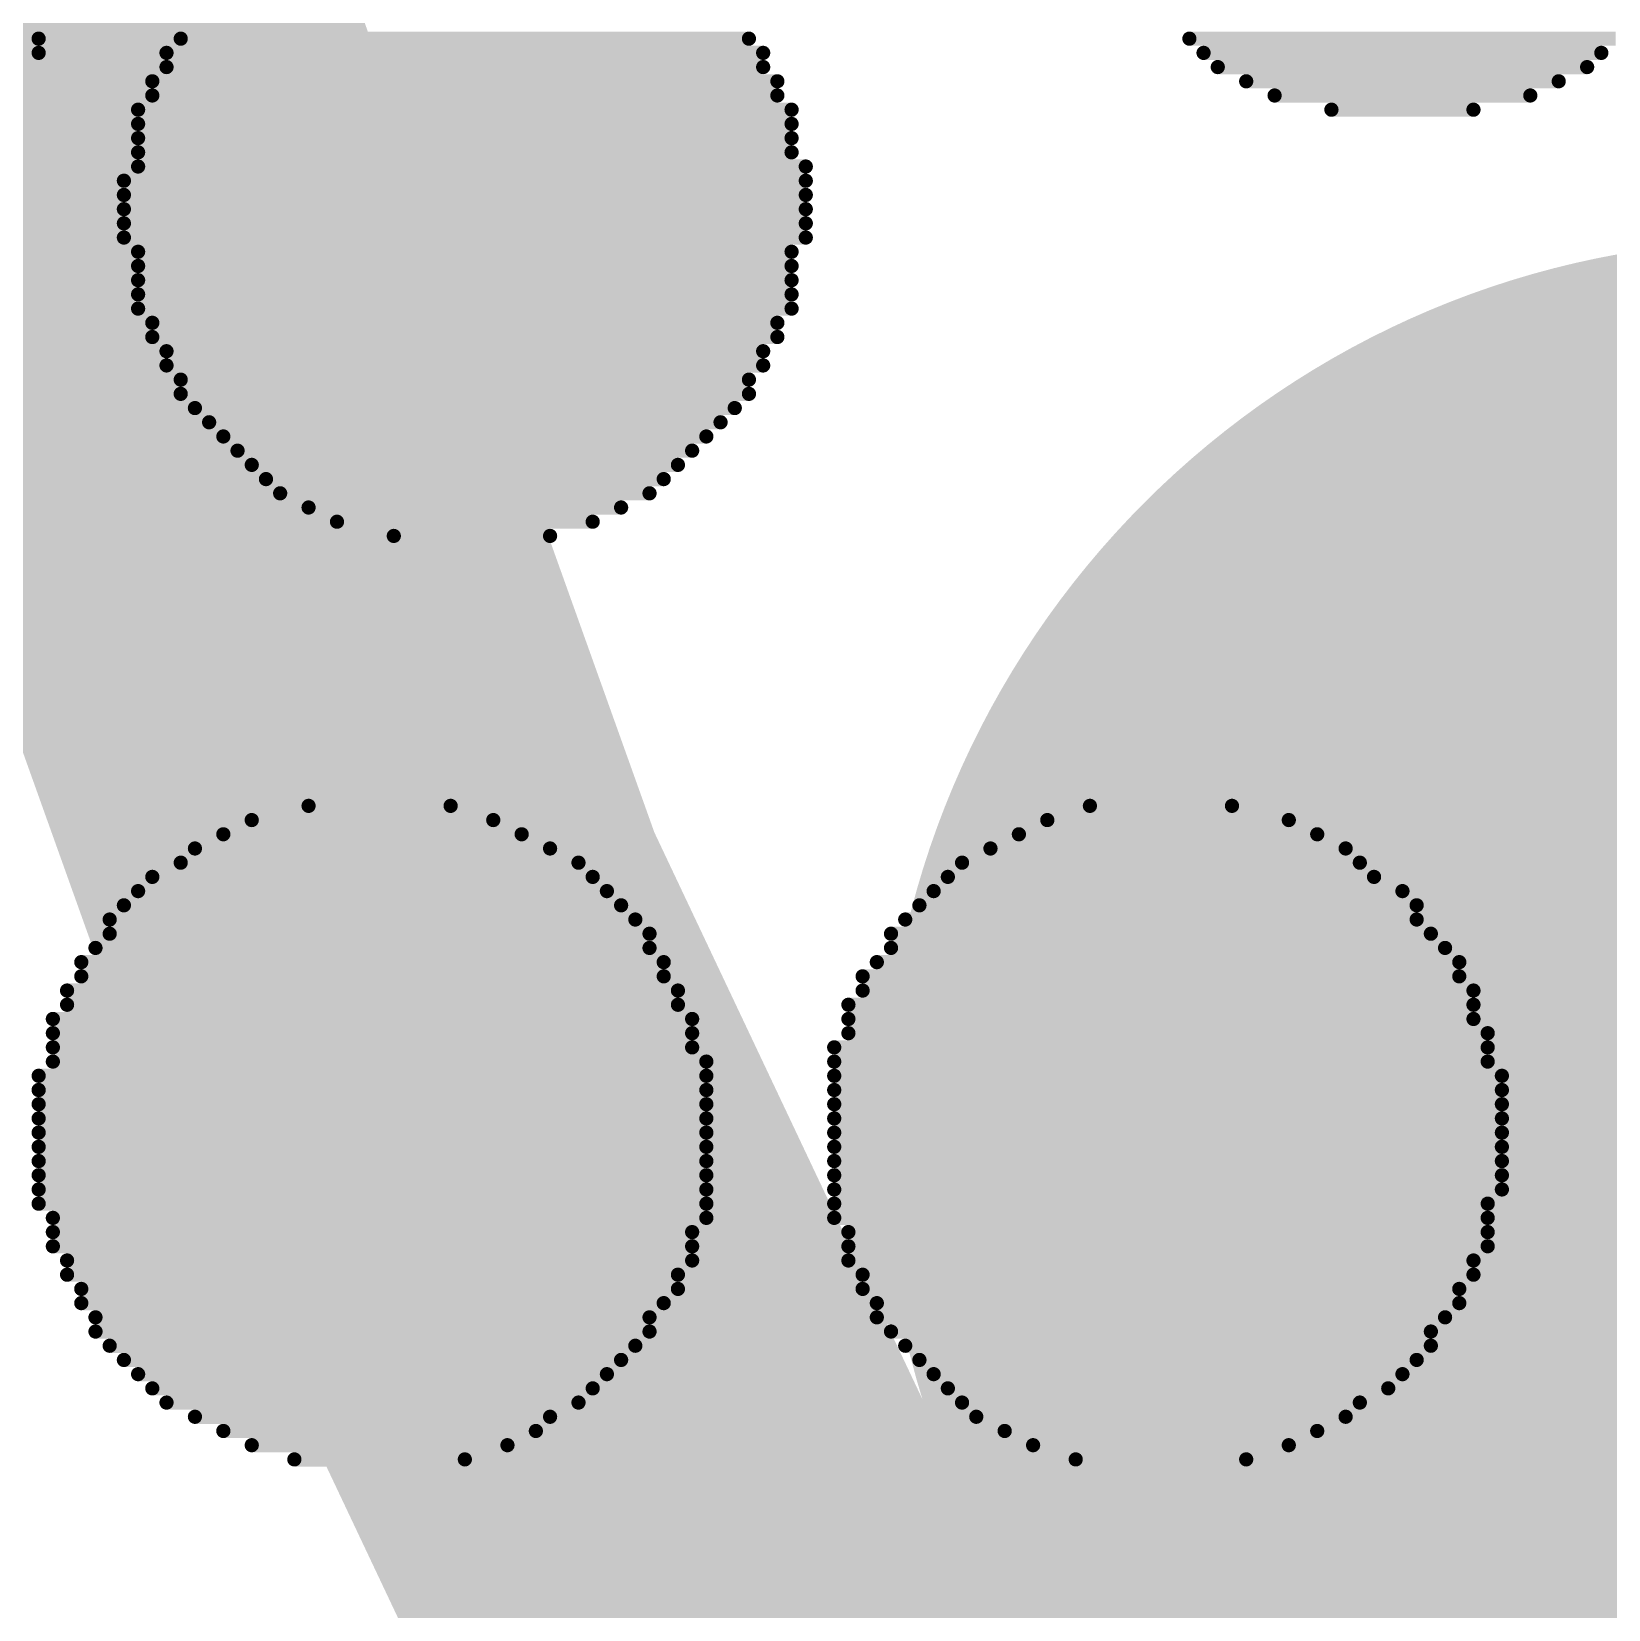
# Model space of a CAD drawing. Header units: inches. Extents: x 0 to 5455, y -5 to 5444.
# Drawn here: x 16.22 to 16.924, y 31.788 to 32.493 of the extents above; entities that cross this region are included whole.
import ezdxf

# ---------------------------------------------------------------- set-up
doc = ezdxf.new("R2010")
doc.units = ezdxf.units.IN
for name, color, linetype in [('Bottom Layer', 5, 'Continuous'), ('Bottom Overlay', 54, 'Continuous'), ('PCBD Notes', 76, 'Continuous'), ('Top Layer', 1, 'Continuous'), ('Via Holes', 16, 'Continuous')]:
    doc.layers.add(name, color=color, linetype=linetype)

# ---------------------------------------------------------------- blocks, each defined once
blk = doc.blocks.new('FIDUCIAL_IPC_7351A_31')
at = {"layer": 'PCBD Notes'}
blk.add_lwpolyline([(5, 0, 0.254, 0.254, 1), (-5, 0, 0.254, 0.254, 1)], format="xyseb", close=True, dxfattribs=at)
blk = doc.blocks.new('5394DE47_A0E8_4329_8464_7791B7C19310_33')
at = {"layer": 'Bottom Overlay'}
for points in [[(5.15775, -2.899, 0.00635, 0.00635, 0), (5.08155, -2.899, 0.00635, 0.00635, 0)], [(5.507, -2.899, 0.00635, 0.00635, 0), (5.4308, -2.899, 0.00635, 0.00635, 0)], [(5.1768, -2.90535, 0.00635, 0.00635, 0), (5.0625, -2.90535, 0.00635, 0.00635, 0)], [(5.52605, -2.90535, 0.00635, 0.00635, 0), (5.41175, -2.90535, 0.00635, 0.00635, 0)], [(5.1895, -2.9117, 0.00635, 0.00635, 0), (5.0498, -2.9117, 0.00635, 0.00635, 0)], [(5.53875, -2.9117, 0.00635, 0.00635, 0), (5.39905, -2.9117, 0.00635, 0.00635, 0)], [(5.2022, -2.91805, 0.00635, 0.00635, 0), (5.0371, -2.91805, 0.00635, 0.00635, 0)], [(5.55145, -2.91805, 0.00635, 0.00635, 0), (5.3927, -2.91805, 0.00635, 0.00635, 0)], [(5.20855, -2.9244, 0.00635, 0.00635, 0), (5.03075, -2.9244, 0.00635, 0.00635, 0)], [(5.56415, -2.9244, 0.00635, 0.00635, 0), (5.38, -2.9244, 0.00635, 0.00635, 0)], [(5.2149, -2.93075, 0.00635, 0.00635, 0), (5.01805, -2.93075, 0.00635, 0.00635, 0)], [(5.5705, -2.93075, 0.00635, 0.00635, 0), (5.37365, -2.93075, 0.00635, 0.00635, 0)], [(5.2276, -2.94345, 0.00635, 0.00635, 0), (5.00535, -2.94345, 0.00635, 0.00635, 0)], [(5.22125, -2.9371, 0.00635, 0.00635, 0), (5.0117, -2.9371, 0.00635, 0.00635, 0)], [(5.5832, -2.94345, 0.00635, 0.00635, 0), (5.36095, -2.94345, 0.00635, 0.00635, 0)], [(5.57685, -2.9371, 0.00635, 0.00635, 0), (5.3673, -2.9371, 0.00635, 0.00635, 0)], [(5.23395, -2.9498, 0.00635, 0.00635, 0), (4.999, -2.9498, 0.00635, 0.00635, 0)], [(5.58955, -2.9498, 0.00635, 0.00635, 0), (5.3546, -2.9498, 0.00635, 0.00635, 0)], [(5.2403, -2.95615, 0.00635, 0.00635, 0), (4.999, -2.95615, 0.00635, 0.00635, 0)], [(5.5959, -2.95615, 0.00635, 0.00635, 0), (5.34825, -2.95615, 0.00635, 0.00635, 0)], [(5.24665, -2.9625, 0.00635, 0.00635, 0), (4.99265, -2.9625, 0.00635, 0.00635, 0)], [(5.5959, -2.9625, 0.00635, 0.00635, 0), (5.34825, -2.9625, 0.00635, 0.00635, 0)], [(5.24665, -2.96885, 0.00635, 0.00635, 0), (4.9863, -2.96885, 0.00635, 0.00635, 0)], [(5.60225, -2.96885, 0.00635, 0.00635, 0), (5.3419, -2.96885, 0.00635, 0.00635, 0)], [(5.253, -2.9752, 0.00635, 0.00635, 0), (4.9863, -2.9752, 0.00635, 0.00635, 0)], [(5.60225, -2.9752, 0.00635, 0.00635, 0), (5.33555, -2.9752, 0.00635, 0.00635, 0)], [(5.253, -2.98155, 0.00635, 0.00635, 0), (4.97995, -2.98155, 0.00635, 0.00635, 0)], [(5.6086, -2.98155, 0.00635, 0.00635, 0), (5.33555, -2.98155, 0.00635, 0.00635, 0)], [(5.25935, -2.9879, 0.00635, 0.00635, 0), (4.97995, -2.9879, 0.00635, 0.00635, 0)], [(5.6086, -2.9879, 0.00635, 0.00635, 0), (5.3292, -2.9879, 0.00635, 0.00635, 0)], [(5.25935, -2.99425, 0.00635, 0.00635, 0), (4.9736, -2.99425, 0.00635, 0.00635, 0)], [(5.61495, -2.99425, 0.00635, 0.00635, 0), (5.3292, -2.99425, 0.00635, 0.00635, 0)], [(5.25935, -3.0006, 0.00635, 0.00635, 0), (4.9736, -3.0006, 0.00635, 0.00635, 0)], [(5.2657, -3.00695, 0.00635, 0.00635, 0), (4.9736, -3.00695, 0.00635, 0.00635, 0)], [(5.61495, -3.00695, 0.00635, 0.00635, 0), (5.32285, -3.00695, 0.00635, 0.00635, 0)], [(5.61495, -3.0006, 0.00635, 0.00635, 0), (5.3292, -3.0006, 0.00635, 0.00635, 0)], [(5.2657, -3.0133, 0.00635, 0.00635, 0), (4.9736, -3.0133, 0.00635, 0.00635, 0)], [(5.6213, -3.0133, 0.00635, 0.00635, 0), (5.32285, -3.0133, 0.00635, 0.00635, 0)], [(5.2657, -3.01965, 0.00635, 0.00635, 0), (4.96725, -3.01965, 0.00635, 0.00635, 0)], [(5.6213, -3.01965, 0.00635, 0.00635, 0), (5.32285, -3.01965, 0.00635, 0.00635, 0)], [(5.2657, -3.026, 0.00635, 0.00635, 0), (4.96725, -3.026, 0.00635, 0.00635, 0)], [(5.6213, -3.026, 0.00635, 0.00635, 0), (5.32285, -3.026, 0.00635, 0.00635, 0)], [(5.2657, -3.03235, 0.00635, 0.00635, 0), (4.96725, -3.03235, 0.00635, 0.00635, 0)], [(5.6213, -3.03235, 0.00635, 0.00635, 0), (5.32285, -3.03235, 0.00635, 0.00635, 0)], [(5.2657, -3.0387, 0.00635, 0.00635, 0), (4.96725, -3.0387, 0.00635, 0.00635, 0)], [(5.6213, -3.0387, 0.00635, 0.00635, 0), (5.32285, -3.0387, 0.00635, 0.00635, 0)], [(5.2657, -3.04505, 0.00635, 0.00635, 0), (4.96725, -3.04505, 0.00635, 0.00635, 0)], [(5.6213, -3.04505, 0.00635, 0.00635, 0), (5.32285, -3.04505, 0.00635, 0.00635, 0)], [(5.2657, -3.0514, 0.00635, 0.00635, 0), (4.96725, -3.0514, 0.00635, 0.00635, 0)], [(5.6213, -3.0514, 0.00635, 0.00635, 0), (5.32285, -3.0514, 0.00635, 0.00635, 0)], [(5.2657, -3.05775, 0.00635, 0.00635, 0), (4.96725, -3.05775, 0.00635, 0.00635, 0)], [(5.6213, -3.05775, 0.00635, 0.00635, 0), (5.32285, -3.05775, 0.00635, 0.00635, 0)], [(5.2657, -3.0641, 0.00635, 0.00635, 0), (4.96725, -3.0641, 0.00635, 0.00635, 0)], [(5.2657, -3.07045, 0.00635, 0.00635, 0), (4.96725, -3.07045, 0.00635, 0.00635, 0)], [(5.6213, -3.0641, 0.00635, 0.00635, 0), (5.32285, -3.0641, 0.00635, 0.00635, 0)], [(5.6213, -3.07045, 0.00635, 0.00635, 0), (5.32285, -3.07045, 0.00635, 0.00635, 0)], [(5.2657, -3.0768, 0.00635, 0.00635, 0), (4.9736, -3.0768, 0.00635, 0.00635, 0)], [(5.61495, -3.0768, 0.00635, 0.00635, 0), (5.32285, -3.0768, 0.00635, 0.00635, 0)], [(5.2657, -3.08315, 0.00635, 0.00635, 0), (4.9736, -3.08315, 0.00635, 0.00635, 0)], [(5.61495, -3.08315, 0.00635, 0.00635, 0), (5.3292, -3.08315, 0.00635, 0.00635, 0)], [(5.25935, -3.0895, 0.00635, 0.00635, 0), (4.9736, -3.0895, 0.00635, 0.00635, 0)], [(5.61495, -3.0895, 0.00635, 0.00635, 0), (5.3292, -3.0895, 0.00635, 0.00635, 0)], [(5.25935, -3.09585, 0.00635, 0.00635, 0), (4.97995, -3.09585, 0.00635, 0.00635, 0)], [(5.61495, -3.09585, 0.00635, 0.00635, 0), (5.3292, -3.09585, 0.00635, 0.00635, 0)], [(5.25935, -3.1022, 0.00635, 0.00635, 0), (4.97995, -3.1022, 0.00635, 0.00635, 0)], [(5.6086, -3.1022, 0.00635, 0.00635, 0), (5.33555, -3.1022, 0.00635, 0.00635, 0)], [(5.253, -3.10855, 0.00635, 0.00635, 0), (4.97995, -3.10855, 0.00635, 0.00635, 0)], [(5.6086, -3.10855, 0.00635, 0.00635, 0), (5.33555, -3.10855, 0.00635, 0.00635, 0)], [(5.253, -3.1149, 0.00635, 0.00635, 0), (4.9863, -3.1149, 0.00635, 0.00635, 0)], [(5.60225, -3.1149, 0.00635, 0.00635, 0), (5.3419, -3.1149, 0.00635, 0.00635, 0)], [(5.24665, -3.12125, 0.00635, 0.00635, 0), (4.9863, -3.12125, 0.00635, 0.00635, 0)], [(5.60225, -3.12125, 0.00635, 0.00635, 0), (5.3419, -3.12125, 0.00635, 0.00635, 0)], [(5.2403, -3.1276, 0.00635, 0.00635, 0), (4.99265, -3.1276, 0.00635, 0.00635, 0)], [(5.2403, -3.13395, 0.00635, 0.00635, 0), (4.999, -3.13395, 0.00635, 0.00635, 0)], [(5.5959, -3.1276, 0.00635, 0.00635, 0), (5.34825, -3.1276, 0.00635, 0.00635, 0)], [(5.58955, -3.13395, 0.00635, 0.00635, 0), (5.34825, -3.13395, 0.00635, 0.00635, 0)], [(5.23395, -3.1403, 0.00635, 0.00635, 0), (5.00535, -3.1403, 0.00635, 0.00635, 0)], [(5.58955, -3.1403, 0.00635, 0.00635, 0), (5.3546, -3.1403, 0.00635, 0.00635, 0)], [(5.2276, -3.14665, 0.00635, 0.00635, 0), (5.00535, -3.14665, 0.00635, 0.00635, 0)], [(5.5832, -3.14665, 0.00635, 0.00635, 0), (5.36095, -3.14665, 0.00635, 0.00635, 0)], [(5.22125, -3.153, 0.00635, 0.00635, 0), (5.0117, -3.153, 0.00635, 0.00635, 0)], [(5.57685, -3.153, 0.00635, 0.00635, 0), (5.3673, -3.153, 0.00635, 0.00635, 0)], [(5.2149, -3.15935, 0.00635, 0.00635, 0), (5.0244, -3.15935, 0.00635, 0.00635, 0)], [(5.5705, -3.15935, 0.00635, 0.00635, 0), (5.37365, -3.15935, 0.00635, 0.00635, 0)], [(5.20855, -3.1657, 0.00635, 0.00635, 0), (5.03075, -3.1657, 0.00635, 0.00635, 0)], [(5.5578, -3.1657, 0.00635, 0.00635, 0), (5.38, -3.1657, 0.00635, 0.00635, 0)], [(5.19585, -3.17205, 0.00635, 0.00635, 0), (5.0371, -3.17205, 0.00635, 0.00635, 0)], [(5.55145, -3.17205, 0.00635, 0.00635, 0), (5.3927, -3.17205, 0.00635, 0.00635, 0)], [(5.18315, -3.1784, 0.00635, 0.00635, 0), (5.0498, -3.1784, 0.00635, 0.00635, 0)], [(5.53875, -3.1784, 0.00635, 0.00635, 0), (5.4054, -3.1784, 0.00635, 0.00635, 0)], [(5.17045, -3.18475, 0.00635, 0.00635, 0), (5.0625, -3.18475, 0.00635, 0.00635, 0)], [(5.52605, -3.18475, 0.00635, 0.00635, 0), (5.4181, -3.18475, 0.00635, 0.00635, 0)], [(5.1514, -3.1911, 0.00635, 0.00635, 0), (5.0879, -3.1911, 0.00635, 0.00635, 0)], [(5.50065, -3.1911, 0.00635, 0.00635, 0), (5.43715, -3.1911, 0.00635, 0.00635, 0)], [(5.46255, -3.31175, 0.00635, 0.00635, 0), (5.3927, -3.31175, 0.00635, 0.00635, 0)], [(5.50065, -3.32445, 0.00635, 0.00635, 0), (5.36095, -3.32445, 0.00635, 0.00635, 0)], [(5.48795, -3.3181, 0.00635, 0.00635, 0), (5.37365, -3.3181, 0.00635, 0.00635, 0)], [(5.51335, -3.3308, 0.00635, 0.00635, 0), (5.34825, -3.3308, 0.00635, 0.00635, 0)], [(5.5197, -3.33715, 0.00635, 0.00635, 0), (5.3419, -3.33715, 0.00635, 0.00635, 0)], [(5.52605, -3.3435, 0.00635, 0.00635, 0), (5.33555, -3.3435, 0.00635, 0.00635, 0)], [(5.5324, -3.34985, 0.00635, 0.00635, 0), (5.3292, -3.34985, 0.00635, 0.00635, 0)], [(5.53875, -3.3562, 0.00635, 0.00635, 0), (5.32285, -3.3562, 0.00635, 0.00635, 0)], [(5.5451, -3.36255, 0.00635, 0.00635, 0), (5.3165, -3.36255, 0.00635, 0.00635, 0)], [(5.55145, -3.3689, 0.00635, 0.00635, 0), (5.31015, -3.3689, 0.00635, 0.00635, 0)], [(5.5578, -3.37525, 0.00635, 0.00635, 0), (5.3038, -3.37525, 0.00635, 0.00635, 0)], [(5.56415, -3.38795, 0.00635, 0.00635, 0), (5.29745, -3.38795, 0.00635, 0.00635, 0)], [(5.5578, -3.3816, 0.00635, 0.00635, 0), (5.3038, -3.3816, 0.00635, 0.00635, 0)], [(5.56415, -3.3943, 0.00635, 0.00635, 0), (5.29745, -3.3943, 0.00635, 0.00635, 0)], [(5.5705, -3.40065, 0.00635, 0.00635, 0), (5.2911, -3.40065, 0.00635, 0.00635, 0)], [(5.5705, -3.407, 0.00635, 0.00635, 0), (5.2911, -3.407, 0.00635, 0.00635, 0)], [(5.57685, -3.41335, 0.00635, 0.00635, 0), (5.28475, -3.41335, 0.00635, 0.00635, 0)], [(5.57685, -3.4197, 0.00635, 0.00635, 0), (5.28475, -3.4197, 0.00635, 0.00635, 0)], [(5.57685, -3.42605, 0.00635, 0.00635, 0), (5.28475, -3.42605, 0.00635, 0.00635, 0)], [(5.57685, -3.4324, 0.00635, 0.00635, 0), (5.28475, -3.4324, 0.00635, 0.00635, 0)], [(5.57685, -3.43875, 0.00635, 0.00635, 0), (5.28475, -3.43875, 0.00635, 0.00635, 0)], [(5.5832, -3.4451, 0.00635, 0.00635, 0), (5.2784, -3.4451, 0.00635, 0.00635, 0)], [(5.5832, -3.45145, 0.00635, 0.00635, 0), (5.2784, -3.45145, 0.00635, 0.00635, 0)], [(5.5832, -3.4578, 0.00635, 0.00635, 0), (5.2784, -3.4578, 0.00635, 0.00635, 0)], [(5.5832, -3.46415, 0.00635, 0.00635, 0), (5.2784, -3.46415, 0.00635, 0.00635, 0)], [(5.5832, -3.4705, 0.00635, 0.00635, 0), (5.2784, -3.4705, 0.00635, 0.00635, 0)], [(5.57685, -3.47685, 0.00635, 0.00635, 0), (5.2784, -3.47685, 0.00635, 0.00635, 0)], [(5.57685, -3.4832, 0.00635, 0.00635, 0), (5.28475, -3.4832, 0.00635, 0.00635, 0)], [(5.57685, -3.48955, 0.00635, 0.00635, 0), (5.28475, -3.48955, 0.00635, 0.00635, 0)], [(5.57685, -3.4959, 0.00635, 0.00635, 0), (5.28475, -3.4959, 0.00635, 0.00635, 0)], [(5.04345, -3.50225, 0.00635, 0.00635, 0), (4.97995, -3.50225, 0.00635, 0.00635, 0)], [(5.57685, -3.50225, 0.00635, 0.00635, 0), (5.28475, -3.50225, 0.00635, 0.00635, 0)], [(5.08155, -3.51495, 0.00635, 0.00635, 0), (4.94185, -3.51495, 0.00635, 0.00635, 0)], [(5.06885, -3.5086, 0.00635, 0.00635, 0), (4.95455, -3.5086, 0.00635, 0.00635, 0)], [(5.5705, -3.5086, 0.00635, 0.00635, 0), (5.2911, -3.5086, 0.00635, 0.00635, 0)], [(5.5705, -3.51495, 0.00635, 0.00635, 0), (5.2911, -3.51495, 0.00635, 0.00635, 0)], [(5.09425, -3.5213, 0.00635, 0.00635, 0), (4.92915, -3.5213, 0.00635, 0.00635, 0)], [(5.56415, -3.5213, 0.00635, 0.00635, 0), (5.29745, -3.5213, 0.00635, 0.00635, 0)], [(5.1006, -3.52765, 0.00635, 0.00635, 0), (4.9228, -3.52765, 0.00635, 0.00635, 0)], [(5.56415, -3.52765, 0.00635, 0.00635, 0), (5.29745, -3.52765, 0.00635, 0.00635, 0)], [(5.91975, -3.52765, 0.00635, 0.00635, 0), (5.6213, -3.52765, 0.00635, 0.00635, 0)], [(5.10695, -3.534, 0.00635, 0.00635, 0), (4.91645, -3.534, 0.00635, 0.00635, 0)], [(5.5578, -3.534, 0.00635, 0.00635, 0), (5.3038, -3.534, 0.00635, 0.00635, 0)], [(5.91975, -3.534, 0.00635, 0.00635, 0), (5.6213, -3.534, 0.00635, 0.00635, 0)]]:
    blk.add_lwpolyline(points, format="xyseb", dxfattribs=at)
for points in [[(5.07996, -2.899, 0.00317, 0.00317, 1), (5.08314, -2.899, 0.00317, 0.00317, 1)], [(5.15616, -2.899, 0.00317, 0.00317, 1), (5.15934, -2.899, 0.00317, 0.00317, 1)], [(5.42921, -2.899, 0.00317, 0.00317, 1), (5.43239, -2.899, 0.00317, 0.00317, 1)], [(5.50541, -2.899, 0.00317, 0.00317, 1), (5.50859, -2.899, 0.00317, 0.00317, 1)], [(5.06091, -2.90535, 0.00317, 0.00317, 1), (5.06409, -2.90535, 0.00317, 0.00317, 1)], [(5.17521, -2.90535, 0.00317, 0.00317, 1), (5.17839, -2.90535, 0.00317, 0.00317, 1)], [(5.41016, -2.90535, 0.00317, 0.00317, 1), (5.41334, -2.90535, 0.00317, 0.00317, 1)], [(5.52446, -2.90535, 0.00317, 0.00317, 1), (5.52764, -2.90535, 0.00317, 0.00317, 1)], [(5.04821, -2.9117, 0.00317, 0.00317, 1), (5.05139, -2.9117, 0.00317, 0.00317, 1)], [(5.18791, -2.9117, 0.00317, 0.00317, 1), (5.19109, -2.9117, 0.00317, 0.00317, 1)], [(5.39746, -2.9117, 0.00317, 0.00317, 1), (5.40064, -2.9117, 0.00317, 0.00317, 1)], [(5.53716, -2.9117, 0.00317, 0.00317, 1), (5.54034, -2.9117, 0.00317, 0.00317, 1)], [(5.03551, -2.91805, 0.00317, 0.00317, 1), (5.03869, -2.91805, 0.00317, 0.00317, 1)], [(5.20061, -2.91805, 0.00317, 0.00317, 1), (5.20379, -2.91805, 0.00317, 0.00317, 1)], [(5.39111, -2.91805, 0.00317, 0.00317, 1), (5.39429, -2.91805, 0.00317, 0.00317, 1)], [(5.54986, -2.91805, 0.00317, 0.00317, 1), (5.55304, -2.91805, 0.00317, 0.00317, 1)], [(5.02916, -2.9244, 0.00317, 0.00317, 1), (5.03234, -2.9244, 0.00317, 0.00317, 1)], [(5.20696, -2.9244, 0.00317, 0.00317, 1), (5.21014, -2.9244, 0.00317, 0.00317, 1)], [(5.37841, -2.9244, 0.00317, 0.00317, 1), (5.38159, -2.9244, 0.00317, 0.00317, 1)], [(5.56256, -2.9244, 0.00317, 0.00317, 1), (5.56574, -2.9244, 0.00317, 0.00317, 1)], [(5.01646, -2.93075, 0.00317, 0.00317, 1), (5.01964, -2.93075, 0.00317, 0.00317, 1)], [(5.21331, -2.93075, 0.00317, 0.00317, 1), (5.21649, -2.93075, 0.00317, 0.00317, 1)], [(5.37206, -2.93075, 0.00317, 0.00317, 1), (5.37524, -2.93075, 0.00317, 0.00317, 1)], [(5.56891, -2.93075, 0.00317, 0.00317, 1), (5.57209, -2.93075, 0.00317, 0.00317, 1)], [(5.00376, -2.94345, 0.00317, 0.00317, 1), (5.00694, -2.94345, 0.00317, 0.00317, 1)], [(5.01011, -2.9371, 0.00317, 0.00317, 1), (5.01329, -2.9371, 0.00317, 0.00317, 1)], [(5.21966, -2.9371, 0.00317, 0.00317, 1), (5.22284, -2.9371, 0.00317, 0.00317, 1)], [(5.22601, -2.94345, 0.00317, 0.00317, 1), (5.22919, -2.94345, 0.00317, 0.00317, 1)], [(5.35936, -2.94345, 0.00317, 0.00317, 1), (5.36254, -2.94345, 0.00317, 0.00317, 1)], [(5.36571, -2.9371, 0.00317, 0.00317, 1), (5.36889, -2.9371, 0.00317, 0.00317, 1)], [(5.57526, -2.9371, 0.00317, 0.00317, 1), (5.57844, -2.9371, 0.00317, 0.00317, 1)], [(5.58161, -2.94345, 0.00317, 0.00317, 1), (5.58479, -2.94345, 0.00317, 0.00317, 1)], [(4.99741, -2.9498, 0.00317, 0.00317, 1), (5.00059, -2.9498, 0.00317, 0.00317, 1)], [(5.23236, -2.9498, 0.00317, 0.00317, 1), (5.23554, -2.9498, 0.00317, 0.00317, 1)], [(5.35301, -2.9498, 0.00317, 0.00317, 1), (5.35619, -2.9498, 0.00317, 0.00317, 1)], [(5.58796, -2.9498, 0.00317, 0.00317, 1), (5.59114, -2.9498, 0.00317, 0.00317, 1)], [(4.99741, -2.95615, 0.00317, 0.00317, 1), (5.00059, -2.95615, 0.00317, 0.00317, 1)], [(5.23871, -2.95615, 0.00317, 0.00317, 1), (5.24189, -2.95615, 0.00317, 0.00317, 1)], [(5.34666, -2.95615, 0.00317, 0.00317, 1), (5.34984, -2.95615, 0.00317, 0.00317, 1)], [(5.59431, -2.95615, 0.00317, 0.00317, 1), (5.59749, -2.95615, 0.00317, 0.00317, 1)], [(4.99106, -2.9625, 0.00317, 0.00317, 1), (4.99424, -2.9625, 0.00317, 0.00317, 1)], [(5.24506, -2.9625, 0.00317, 0.00317, 1), (5.24824, -2.9625, 0.00317, 0.00317, 1)], [(5.34666, -2.9625, 0.00317, 0.00317, 1), (5.34984, -2.9625, 0.00317, 0.00317, 1)], [(5.59431, -2.9625, 0.00317, 0.00317, 1), (5.59749, -2.9625, 0.00317, 0.00317, 1)], [(4.98471, -2.96885, 0.00317, 0.00317, 1), (4.98789, -2.96885, 0.00317, 0.00317, 1)], [(5.24506, -2.96885, 0.00317, 0.00317, 1), (5.24824, -2.96885, 0.00317, 0.00317, 1)], [(5.34031, -2.96885, 0.00317, 0.00317, 1), (5.34349, -2.96885, 0.00317, 0.00317, 1)], [(5.60066, -2.96885, 0.00317, 0.00317, 1), (5.60384, -2.96885, 0.00317, 0.00317, 1)], [(4.98471, -2.9752, 0.00317, 0.00317, 1), (4.98789, -2.9752, 0.00317, 0.00317, 1)], [(5.25141, -2.9752, 0.00317, 0.00317, 1), (5.25459, -2.9752, 0.00317, 0.00317, 1)], [(5.33396, -2.9752, 0.00317, 0.00317, 1), (5.33714, -2.9752, 0.00317, 0.00317, 1)], [(5.60066, -2.9752, 0.00317, 0.00317, 1), (5.60384, -2.9752, 0.00317, 0.00317, 1)], [(4.97836, -2.98155, 0.00317, 0.00317, 1), (4.98154, -2.98155, 0.00317, 0.00317, 1)], [(5.25141, -2.98155, 0.00317, 0.00317, 1), (5.25459, -2.98155, 0.00317, 0.00317, 1)], [(5.33396, -2.98155, 0.00317, 0.00317, 1), (5.33714, -2.98155, 0.00317, 0.00317, 1)], [(5.60701, -2.98155, 0.00317, 0.00317, 1), (5.61019, -2.98155, 0.00317, 0.00317, 1)], [(4.97836, -2.9879, 0.00317, 0.00317, 1), (4.98154, -2.9879, 0.00317, 0.00317, 1)], [(5.25776, -2.9879, 0.00317, 0.00317, 1), (5.26094, -2.9879, 0.00317, 0.00317, 1)], [(5.32761, -2.9879, 0.00317, 0.00317, 1), (5.33079, -2.9879, 0.00317, 0.00317, 1)], [(5.60701, -2.9879, 0.00317, 0.00317, 1), (5.61019, -2.9879, 0.00317, 0.00317, 1)], [(4.97201, -2.99425, 0.00317, 0.00317, 1), (4.97519, -2.99425, 0.00317, 0.00317, 1)], [(5.25776, -2.99425, 0.00317, 0.00317, 1), (5.26094, -2.99425, 0.00317, 0.00317, 1)], [(5.32761, -2.99425, 0.00317, 0.00317, 1), (5.33079, -2.99425, 0.00317, 0.00317, 1)], [(5.61336, -2.99425, 0.00317, 0.00317, 1), (5.61654, -2.99425, 0.00317, 0.00317, 1)], [(4.97201, -3.0006, 0.00317, 0.00317, 1), (4.97519, -3.0006, 0.00317, 0.00317, 1)], [(4.97201, -3.00695, 0.00317, 0.00317, 1), (4.97519, -3.00695, 0.00317, 0.00317, 1)], [(5.25776, -3.0006, 0.00317, 0.00317, 1), (5.26094, -3.0006, 0.00317, 0.00317, 1)], [(5.26411, -3.00695, 0.00317, 0.00317, 1), (5.26729, -3.00695, 0.00317, 0.00317, 1)], [(5.32126, -3.00695, 0.00317, 0.00317, 1), (5.32444, -3.00695, 0.00317, 0.00317, 1)], [(5.32761, -3.0006, 0.00317, 0.00317, 1), (5.33079, -3.0006, 0.00317, 0.00317, 1)], [(5.61336, -3.0006, 0.00317, 0.00317, 1), (5.61654, -3.0006, 0.00317, 0.00317, 1)], [(5.61336, -3.00695, 0.00317, 0.00317, 1), (5.61654, -3.00695, 0.00317, 0.00317, 1)], [(4.97201, -3.0133, 0.00317, 0.00317, 1), (4.97519, -3.0133, 0.00317, 0.00317, 1)], [(5.26411, -3.0133, 0.00317, 0.00317, 1), (5.26729, -3.0133, 0.00317, 0.00317, 1)], [(5.32126, -3.0133, 0.00317, 0.00317, 1), (5.32444, -3.0133, 0.00317, 0.00317, 1)], [(5.61971, -3.0133, 0.00317, 0.00317, 1), (5.62289, -3.0133, 0.00317, 0.00317, 1)], [(4.96566, -3.01965, 0.00317, 0.00317, 1), (4.96884, -3.01965, 0.00317, 0.00317, 1)], [(5.26411, -3.01965, 0.00317, 0.00317, 1), (5.26729, -3.01965, 0.00317, 0.00317, 1)], [(5.32126, -3.01965, 0.00317, 0.00317, 1), (5.32444, -3.01965, 0.00317, 0.00317, 1)], [(5.61971, -3.01965, 0.00317, 0.00317, 1), (5.62289, -3.01965, 0.00317, 0.00317, 1)], [(4.96566, -3.026, 0.00317, 0.00317, 1), (4.96884, -3.026, 0.00317, 0.00317, 1)], [(5.26411, -3.026, 0.00317, 0.00317, 1), (5.26729, -3.026, 0.00317, 0.00317, 1)], [(5.32126, -3.026, 0.00317, 0.00317, 1), (5.32444, -3.026, 0.00317, 0.00317, 1)], [(5.61971, -3.026, 0.00317, 0.00317, 1), (5.62289, -3.026, 0.00317, 0.00317, 1)], [(4.96566, -3.03235, 0.00317, 0.00317, 1), (4.96884, -3.03235, 0.00317, 0.00317, 1)], [(5.26411, -3.03235, 0.00317, 0.00317, 1), (5.26729, -3.03235, 0.00317, 0.00317, 1)], [(5.32126, -3.03235, 0.00317, 0.00317, 1), (5.32444, -3.03235, 0.00317, 0.00317, 1)], [(5.61971, -3.03235, 0.00317, 0.00317, 1), (5.62289, -3.03235, 0.00317, 0.00317, 1)], [(4.96566, -3.0387, 0.00317, 0.00317, 1), (4.96884, -3.0387, 0.00317, 0.00317, 1)], [(5.26411, -3.0387, 0.00317, 0.00317, 1), (5.26729, -3.0387, 0.00317, 0.00317, 1)], [(5.32126, -3.0387, 0.00317, 0.00317, 1), (5.32444, -3.0387, 0.00317, 0.00317, 1)], [(5.61971, -3.0387, 0.00317, 0.00317, 1), (5.62289, -3.0387, 0.00317, 0.00317, 1)], [(4.96566, -3.04505, 0.00317, 0.00317, 1), (4.96884, -3.04505, 0.00317, 0.00317, 1)], [(5.26411, -3.04505, 0.00317, 0.00317, 1), (5.26729, -3.04505, 0.00317, 0.00317, 1)], [(5.32126, -3.04505, 0.00317, 0.00317, 1), (5.32444, -3.04505, 0.00317, 0.00317, 1)], [(5.61971, -3.04505, 0.00317, 0.00317, 1), (5.62289, -3.04505, 0.00317, 0.00317, 1)], [(4.96566, -3.0514, 0.00317, 0.00317, 1), (4.96884, -3.0514, 0.00317, 0.00317, 1)], [(5.26411, -3.0514, 0.00317, 0.00317, 1), (5.26729, -3.0514, 0.00317, 0.00317, 1)], [(5.32126, -3.0514, 0.00317, 0.00317, 1), (5.32444, -3.0514, 0.00317, 0.00317, 1)], [(5.61971, -3.0514, 0.00317, 0.00317, 1), (5.62289, -3.0514, 0.00317, 0.00317, 1)], [(4.96566, -3.05775, 0.00317, 0.00317, 1), (4.96884, -3.05775, 0.00317, 0.00317, 1)], [(5.26411, -3.05775, 0.00317, 0.00317, 1), (5.26729, -3.05775, 0.00317, 0.00317, 1)], [(5.32126, -3.05775, 0.00317, 0.00317, 1), (5.32444, -3.05775, 0.00317, 0.00317, 1)], [(5.61971, -3.05775, 0.00317, 0.00317, 1), (5.62289, -3.05775, 0.00317, 0.00317, 1)], [(4.96566, -3.0641, 0.00317, 0.00317, 1), (4.96884, -3.0641, 0.00317, 0.00317, 1)], [(4.96566, -3.07045, 0.00317, 0.00317, 1), (4.96884, -3.07045, 0.00317, 0.00317, 1)], [(5.26411, -3.0641, 0.00317, 0.00317, 1), (5.26729, -3.0641, 0.00317, 0.00317, 1)], [(5.26411, -3.07045, 0.00317, 0.00317, 1), (5.26729, -3.07045, 0.00317, 0.00317, 1)], [(5.32126, -3.0641, 0.00317, 0.00317, 1), (5.32444, -3.0641, 0.00317, 0.00317, 1)], [(5.32126, -3.07045, 0.00317, 0.00317, 1), (5.32444, -3.07045, 0.00317, 0.00317, 1)], [(5.61971, -3.0641, 0.00317, 0.00317, 1), (5.62289, -3.0641, 0.00317, 0.00317, 1)], [(5.61971, -3.07045, 0.00317, 0.00317, 1), (5.62289, -3.07045, 0.00317, 0.00317, 1)], [(4.97201, -3.0768, 0.00317, 0.00317, 1), (4.97519, -3.0768, 0.00317, 0.00317, 1)], [(5.26411, -3.0768, 0.00317, 0.00317, 1), (5.26729, -3.0768, 0.00317, 0.00317, 1)], [(5.32126, -3.0768, 0.00317, 0.00317, 1), (5.32444, -3.0768, 0.00317, 0.00317, 1)], [(5.61336, -3.0768, 0.00317, 0.00317, 1), (5.61654, -3.0768, 0.00317, 0.00317, 1)], [(4.97201, -3.08315, 0.00317, 0.00317, 1), (4.97519, -3.08315, 0.00317, 0.00317, 1)], [(5.26411, -3.08315, 0.00317, 0.00317, 1), (5.26729, -3.08315, 0.00317, 0.00317, 1)], [(5.32761, -3.08315, 0.00317, 0.00317, 1), (5.33079, -3.08315, 0.00317, 0.00317, 1)], [(5.61336, -3.08315, 0.00317, 0.00317, 1), (5.61654, -3.08315, 0.00317, 0.00317, 1)], [(4.97201, -3.0895, 0.00317, 0.00317, 1), (4.97519, -3.0895, 0.00317, 0.00317, 1)], [(5.25776, -3.0895, 0.00317, 0.00317, 1), (5.26094, -3.0895, 0.00317, 0.00317, 1)], [(5.32761, -3.0895, 0.00317, 0.00317, 1), (5.33079, -3.0895, 0.00317, 0.00317, 1)], [(5.61336, -3.0895, 0.00317, 0.00317, 1), (5.61654, -3.0895, 0.00317, 0.00317, 1)], [(4.97836, -3.09585, 0.00317, 0.00317, 1), (4.98154, -3.09585, 0.00317, 0.00317, 1)], [(5.25776, -3.09585, 0.00317, 0.00317, 1), (5.26094, -3.09585, 0.00317, 0.00317, 1)], [(5.32761, -3.09585, 0.00317, 0.00317, 1), (5.33079, -3.09585, 0.00317, 0.00317, 1)], [(5.61336, -3.09585, 0.00317, 0.00317, 1), (5.61654, -3.09585, 0.00317, 0.00317, 1)], [(4.97836, -3.1022, 0.00317, 0.00317, 1), (4.98154, -3.1022, 0.00317, 0.00317, 1)], [(5.25776, -3.1022, 0.00317, 0.00317, 1), (5.26094, -3.1022, 0.00317, 0.00317, 1)], [(5.33396, -3.1022, 0.00317, 0.00317, 1), (5.33714, -3.1022, 0.00317, 0.00317, 1)], [(5.60701, -3.1022, 0.00317, 0.00317, 1), (5.61019, -3.1022, 0.00317, 0.00317, 1)], [(4.97836, -3.10855, 0.00317, 0.00317, 1), (4.98154, -3.10855, 0.00317, 0.00317, 1)], [(5.25141, -3.10855, 0.00317, 0.00317, 1), (5.25459, -3.10855, 0.00317, 0.00317, 1)], [(5.33396, -3.10855, 0.00317, 0.00317, 1), (5.33714, -3.10855, 0.00317, 0.00317, 1)], [(5.60701, -3.10855, 0.00317, 0.00317, 1), (5.61019, -3.10855, 0.00317, 0.00317, 1)], [(4.98471, -3.1149, 0.00317, 0.00317, 1), (4.98789, -3.1149, 0.00317, 0.00317, 1)], [(5.25141, -3.1149, 0.00317, 0.00317, 1), (5.25459, -3.1149, 0.00317, 0.00317, 1)], [(5.34031, -3.1149, 0.00317, 0.00317, 1), (5.34349, -3.1149, 0.00317, 0.00317, 1)], [(5.60066, -3.1149, 0.00317, 0.00317, 1), (5.60384, -3.1149, 0.00317, 0.00317, 1)], [(4.98471, -3.12125, 0.00317, 0.00317, 1), (4.98789, -3.12125, 0.00317, 0.00317, 1)], [(5.24506, -3.12125, 0.00317, 0.00317, 1), (5.24824, -3.12125, 0.00317, 0.00317, 1)], [(5.34031, -3.12125, 0.00317, 0.00317, 1), (5.34349, -3.12125, 0.00317, 0.00317, 1)], [(5.60066, -3.12125, 0.00317, 0.00317, 1), (5.60384, -3.12125, 0.00317, 0.00317, 1)], [(4.99106, -3.1276, 0.00317, 0.00317, 1), (4.99424, -3.1276, 0.00317, 0.00317, 1)], [(4.99741, -3.13395, 0.00317, 0.00317, 1), (5.00059, -3.13395, 0.00317, 0.00317, 1)], [(5.23871, -3.1276, 0.00317, 0.00317, 1), (5.24189, -3.1276, 0.00317, 0.00317, 1)], [(5.23871, -3.13395, 0.00317, 0.00317, 1), (5.24189, -3.13395, 0.00317, 0.00317, 1)], [(5.34666, -3.1276, 0.00317, 0.00317, 1), (5.34984, -3.1276, 0.00317, 0.00317, 1)], [(5.34666, -3.13395, 0.00317, 0.00317, 1), (5.34984, -3.13395, 0.00317, 0.00317, 1)], [(5.58796, -3.13395, 0.00317, 0.00317, 1), (5.59114, -3.13395, 0.00317, 0.00317, 1)], [(5.59431, -3.1276, 0.00317, 0.00317, 1), (5.59749, -3.1276, 0.00317, 0.00317, 1)], [(5.00376, -3.1403, 0.00317, 0.00317, 1), (5.00694, -3.1403, 0.00317, 0.00317, 1)], [(5.23236, -3.1403, 0.00317, 0.00317, 1), (5.23554, -3.1403, 0.00317, 0.00317, 1)], [(5.35301, -3.1403, 0.00317, 0.00317, 1), (5.35619, -3.1403, 0.00317, 0.00317, 1)], [(5.58796, -3.1403, 0.00317, 0.00317, 1), (5.59114, -3.1403, 0.00317, 0.00317, 1)], [(5.00376, -3.14665, 0.00317, 0.00317, 1), (5.00694, -3.14665, 0.00317, 0.00317, 1)], [(5.22601, -3.14665, 0.00317, 0.00317, 1), (5.22919, -3.14665, 0.00317, 0.00317, 1)], [(5.35936, -3.14665, 0.00317, 0.00317, 1), (5.36254, -3.14665, 0.00317, 0.00317, 1)], [(5.58161, -3.14665, 0.00317, 0.00317, 1), (5.58479, -3.14665, 0.00317, 0.00317, 1)], [(5.01011, -3.153, 0.00317, 0.00317, 1), (5.01329, -3.153, 0.00317, 0.00317, 1)], [(5.21966, -3.153, 0.00317, 0.00317, 1), (5.22284, -3.153, 0.00317, 0.00317, 1)], [(5.36571, -3.153, 0.00317, 0.00317, 1), (5.36889, -3.153, 0.00317, 0.00317, 1)], [(5.57526, -3.153, 0.00317, 0.00317, 1), (5.57844, -3.153, 0.00317, 0.00317, 1)], [(5.02281, -3.15935, 0.00317, 0.00317, 1), (5.02599, -3.15935, 0.00317, 0.00317, 1)], [(5.21331, -3.15935, 0.00317, 0.00317, 1), (5.21649, -3.15935, 0.00317, 0.00317, 1)], [(5.37206, -3.15935, 0.00317, 0.00317, 1), (5.37524, -3.15935, 0.00317, 0.00317, 1)], [(5.56891, -3.15935, 0.00317, 0.00317, 1), (5.57209, -3.15935, 0.00317, 0.00317, 1)], [(5.02916, -3.1657, 0.00317, 0.00317, 1), (5.03234, -3.1657, 0.00317, 0.00317, 1)], [(5.20696, -3.1657, 0.00317, 0.00317, 1), (5.21014, -3.1657, 0.00317, 0.00317, 1)], [(5.37841, -3.1657, 0.00317, 0.00317, 1), (5.38159, -3.1657, 0.00317, 0.00317, 1)], [(5.55621, -3.1657, 0.00317, 0.00317, 1), (5.55939, -3.1657, 0.00317, 0.00317, 1)], [(5.03551, -3.17205, 0.00317, 0.00317, 1), (5.03869, -3.17205, 0.00317, 0.00317, 1)], [(5.19426, -3.17205, 0.00317, 0.00317, 1), (5.19744, -3.17205, 0.00317, 0.00317, 1)], [(5.39111, -3.17205, 0.00317, 0.00317, 1), (5.39429, -3.17205, 0.00317, 0.00317, 1)], [(5.54986, -3.17205, 0.00317, 0.00317, 1), (5.55304, -3.17205, 0.00317, 0.00317, 1)], [(5.04821, -3.1784, 0.00317, 0.00317, 1), (5.05139, -3.1784, 0.00317, 0.00317, 1)], [(5.18156, -3.1784, 0.00317, 0.00317, 1), (5.18474, -3.1784, 0.00317, 0.00317, 1)], [(5.40381, -3.1784, 0.00317, 0.00317, 1), (5.40699, -3.1784, 0.00317, 0.00317, 1)], [(5.53716, -3.1784, 0.00317, 0.00317, 1), (5.54034, -3.1784, 0.00317, 0.00317, 1)], [(5.06091, -3.18475, 0.00317, 0.00317, 1), (5.06409, -3.18475, 0.00317, 0.00317, 1)], [(5.16886, -3.18475, 0.00317, 0.00317, 1), (5.17204, -3.18475, 0.00317, 0.00317, 1)], [(5.41651, -3.18475, 0.00317, 0.00317, 1), (5.41969, -3.18475, 0.00317, 0.00317, 1)], [(5.52446, -3.18475, 0.00317, 0.00317, 1), (5.52764, -3.18475, 0.00317, 0.00317, 1)], [(5.08631, -3.1911, 0.00317, 0.00317, 1), (5.08949, -3.1911, 0.00317, 0.00317, 1)], [(5.14981, -3.1911, 0.00317, 0.00317, 1), (5.15299, -3.1911, 0.00317, 0.00317, 1)], [(5.43556, -3.1911, 0.00317, 0.00317, 1), (5.43874, -3.1911, 0.00317, 0.00317, 1)], [(5.49906, -3.1911, 0.00317, 0.00317, 1), (5.50224, -3.1911, 0.00317, 0.00317, 1)], [(5.39111, -3.31175, 0.00317, 0.00317, 1), (5.39429, -3.31175, 0.00317, 0.00317, 1)], [(5.46096, -3.31175, 0.00317, 0.00317, 1), (5.46414, -3.31175, 0.00317, 0.00317, 1)], [(5.35936, -3.32445, 0.00317, 0.00317, 1), (5.36254, -3.32445, 0.00317, 0.00317, 1)], [(5.37206, -3.3181, 0.00317, 0.00317, 1), (5.37524, -3.3181, 0.00317, 0.00317, 1)], [(5.48636, -3.3181, 0.00317, 0.00317, 1), (5.48954, -3.3181, 0.00317, 0.00317, 1)], [(5.49906, -3.32445, 0.00317, 0.00317, 1), (5.50224, -3.32445, 0.00317, 0.00317, 1)], [(5.34666, -3.3308, 0.00317, 0.00317, 1), (5.34984, -3.3308, 0.00317, 0.00317, 1)], [(5.51176, -3.3308, 0.00317, 0.00317, 1), (5.51494, -3.3308, 0.00317, 0.00317, 1)], [(5.34031, -3.33715, 0.00317, 0.00317, 1), (5.34349, -3.33715, 0.00317, 0.00317, 1)], [(5.51811, -3.33715, 0.00317, 0.00317, 1), (5.52129, -3.33715, 0.00317, 0.00317, 1)], [(5.33396, -3.3435, 0.00317, 0.00317, 1), (5.33714, -3.3435, 0.00317, 0.00317, 1)], [(5.52446, -3.3435, 0.00317, 0.00317, 1), (5.52764, -3.3435, 0.00317, 0.00317, 1)], [(5.32761, -3.34985, 0.00317, 0.00317, 1), (5.33079, -3.34985, 0.00317, 0.00317, 1)], [(5.53081, -3.34985, 0.00317, 0.00317, 1), (5.53399, -3.34985, 0.00317, 0.00317, 1)], [(5.32126, -3.3562, 0.00317, 0.00317, 1), (5.32444, -3.3562, 0.00317, 0.00317, 1)], [(5.53716, -3.3562, 0.00317, 0.00317, 1), (5.54034, -3.3562, 0.00317, 0.00317, 1)], [(5.31491, -3.36255, 0.00317, 0.00317, 1), (5.31809, -3.36255, 0.00317, 0.00317, 1)], [(5.54351, -3.36255, 0.00317, 0.00317, 1), (5.54669, -3.36255, 0.00317, 0.00317, 1)], [(5.30856, -3.3689, 0.00317, 0.00317, 1), (5.31174, -3.3689, 0.00317, 0.00317, 1)], [(5.54986, -3.3689, 0.00317, 0.00317, 1), (5.55304, -3.3689, 0.00317, 0.00317, 1)], [(5.30221, -3.37525, 0.00317, 0.00317, 1), (5.30539, -3.37525, 0.00317, 0.00317, 1)], [(5.55621, -3.37525, 0.00317, 0.00317, 1), (5.55939, -3.37525, 0.00317, 0.00317, 1)], [(5.29586, -3.38795, 0.00317, 0.00317, 1), (5.29904, -3.38795, 0.00317, 0.00317, 1)], [(5.30221, -3.3816, 0.00317, 0.00317, 1), (5.30539, -3.3816, 0.00317, 0.00317, 1)], [(5.55621, -3.3816, 0.00317, 0.00317, 1), (5.55939, -3.3816, 0.00317, 0.00317, 1)], [(5.56256, -3.38795, 0.00317, 0.00317, 1), (5.56574, -3.38795, 0.00317, 0.00317, 1)], [(5.29586, -3.3943, 0.00317, 0.00317, 1), (5.29904, -3.3943, 0.00317, 0.00317, 1)], [(5.56256, -3.3943, 0.00317, 0.00317, 1), (5.56574, -3.3943, 0.00317, 0.00317, 1)], [(5.28951, -3.40065, 0.00317, 0.00317, 1), (5.29269, -3.40065, 0.00317, 0.00317, 1)], [(5.56891, -3.40065, 0.00317, 0.00317, 1), (5.57209, -3.40065, 0.00317, 0.00317, 1)], [(5.28951, -3.407, 0.00317, 0.00317, 1), (5.29269, -3.407, 0.00317, 0.00317, 1)], [(5.56891, -3.407, 0.00317, 0.00317, 1), (5.57209, -3.407, 0.00317, 0.00317, 1)], [(5.28316, -3.41335, 0.00317, 0.00317, 1), (5.28634, -3.41335, 0.00317, 0.00317, 1)], [(5.57526, -3.41335, 0.00317, 0.00317, 1), (5.57844, -3.41335, 0.00317, 0.00317, 1)], [(5.28316, -3.4197, 0.00317, 0.00317, 1), (5.28634, -3.4197, 0.00317, 0.00317, 1)], [(5.57526, -3.4197, 0.00317, 0.00317, 1), (5.57844, -3.4197, 0.00317, 0.00317, 1)], [(5.28316, -3.42605, 0.00317, 0.00317, 1), (5.28634, -3.42605, 0.00317, 0.00317, 1)], [(5.57526, -3.42605, 0.00317, 0.00317, 1), (5.57844, -3.42605, 0.00317, 0.00317, 1)], [(5.28316, -3.4324, 0.00317, 0.00317, 1), (5.28634, -3.4324, 0.00317, 0.00317, 1)], [(5.57526, -3.4324, 0.00317, 0.00317, 1), (5.57844, -3.4324, 0.00317, 0.00317, 1)], [(5.28316, -3.43875, 0.00317, 0.00317, 1), (5.28634, -3.43875, 0.00317, 0.00317, 1)], [(5.57526, -3.43875, 0.00317, 0.00317, 1), (5.57844, -3.43875, 0.00317, 0.00317, 1)], [(5.27681, -3.4451, 0.00317, 0.00317, 1), (5.27999, -3.4451, 0.00317, 0.00317, 1)], [(5.27681, -3.45145, 0.00317, 0.00317, 1), (5.27999, -3.45145, 0.00317, 0.00317, 1)], [(5.58161, -3.4451, 0.00317, 0.00317, 1), (5.58479, -3.4451, 0.00317, 0.00317, 1)], [(5.58161, -3.45145, 0.00317, 0.00317, 1), (5.58479, -3.45145, 0.00317, 0.00317, 1)], [(5.27681, -3.4578, 0.00317, 0.00317, 1), (5.27999, -3.4578, 0.00317, 0.00317, 1)], [(5.58161, -3.4578, 0.00317, 0.00317, 1), (5.58479, -3.4578, 0.00317, 0.00317, 1)], [(5.27681, -3.46415, 0.00317, 0.00317, 1), (5.27999, -3.46415, 0.00317, 0.00317, 1)], [(5.58161, -3.46415, 0.00317, 0.00317, 1), (5.58479, -3.46415, 0.00317, 0.00317, 1)], [(5.27681, -3.4705, 0.00317, 0.00317, 1), (5.27999, -3.4705, 0.00317, 0.00317, 1)], [(5.58161, -3.4705, 0.00317, 0.00317, 1), (5.58479, -3.4705, 0.00317, 0.00317, 1)], [(5.27681, -3.47685, 0.00317, 0.00317, 1), (5.27999, -3.47685, 0.00317, 0.00317, 1)], [(5.57526, -3.47685, 0.00317, 0.00317, 1), (5.57844, -3.47685, 0.00317, 0.00317, 1)], [(5.28316, -3.4832, 0.00317, 0.00317, 1), (5.28634, -3.4832, 0.00317, 0.00317, 1)], [(5.57526, -3.4832, 0.00317, 0.00317, 1), (5.57844, -3.4832, 0.00317, 0.00317, 1)], [(5.28316, -3.48955, 0.00317, 0.00317, 1), (5.28634, -3.48955, 0.00317, 0.00317, 1)], [(5.57526, -3.48955, 0.00317, 0.00317, 1), (5.57844, -3.48955, 0.00317, 0.00317, 1)], [(5.28316, -3.4959, 0.00317, 0.00317, 1), (5.28634, -3.4959, 0.00317, 0.00317, 1)], [(5.57526, -3.4959, 0.00317, 0.00317, 1), (5.57844, -3.4959, 0.00317, 0.00317, 1)], [(4.97836, -3.50225, 0.00317, 0.00317, 1), (4.98154, -3.50225, 0.00317, 0.00317, 1)], [(5.04186, -3.50225, 0.00317, 0.00317, 1), (5.04504, -3.50225, 0.00317, 0.00317, 1)], [(5.28316, -3.50225, 0.00317, 0.00317, 1), (5.28634, -3.50225, 0.00317, 0.00317, 1)], [(5.57526, -3.50225, 0.00317, 0.00317, 1), (5.57844, -3.50225, 0.00317, 0.00317, 1)], [(4.94026, -3.51495, 0.00317, 0.00317, 1), (4.94344, -3.51495, 0.00317, 0.00317, 1)], [(4.95296, -3.5086, 0.00317, 0.00317, 1), (4.95614, -3.5086, 0.00317, 0.00317, 1)], [(5.06726, -3.5086, 0.00317, 0.00317, 1), (5.07044, -3.5086, 0.00317, 0.00317, 1)], [(5.07996, -3.51495, 0.00317, 0.00317, 1), (5.08314, -3.51495, 0.00317, 0.00317, 1)], [(5.28951, -3.5086, 0.00317, 0.00317, 1), (5.29269, -3.5086, 0.00317, 0.00317, 1)], [(5.28951, -3.51495, 0.00317, 0.00317, 1), (5.29269, -3.51495, 0.00317, 0.00317, 1)], [(5.56891, -3.5086, 0.00317, 0.00317, 1), (5.57209, -3.5086, 0.00317, 0.00317, 1)], [(5.56891, -3.51495, 0.00317, 0.00317, 1), (5.57209, -3.51495, 0.00317, 0.00317, 1)], [(4.92756, -3.5213, 0.00317, 0.00317, 1), (4.93074, -3.5213, 0.00317, 0.00317, 1)], [(5.09266, -3.5213, 0.00317, 0.00317, 1), (5.09584, -3.5213, 0.00317, 0.00317, 1)], [(5.29586, -3.5213, 0.00317, 0.00317, 1), (5.29904, -3.5213, 0.00317, 0.00317, 1)], [(5.56256, -3.5213, 0.00317, 0.00317, 1), (5.56574, -3.5213, 0.00317, 0.00317, 1)], [(4.92121, -3.52765, 0.00317, 0.00317, 1), (4.92439, -3.52765, 0.00317, 0.00317, 1)], [(5.09901, -3.52765, 0.00317, 0.00317, 1), (5.10219, -3.52765, 0.00317, 0.00317, 1)], [(5.29586, -3.52765, 0.00317, 0.00317, 1), (5.29904, -3.52765, 0.00317, 0.00317, 1)], [(5.56256, -3.52765, 0.00317, 0.00317, 1), (5.56574, -3.52765, 0.00317, 0.00317, 1)], [(5.61971, -3.52765, 0.00317, 0.00317, 1), (5.62289, -3.52765, 0.00317, 0.00317, 1)], [(5.10536, -3.534, 0.00317, 0.00317, 1), (5.10854, -3.534, 0.00317, 0.00317, 1)], [(5.30221, -3.534, 0.00317, 0.00317, 1), (5.30539, -3.534, 0.00317, 0.00317, 1)], [(5.55621, -3.534, 0.00317, 0.00317, 1), (5.55939, -3.534, 0.00317, 0.00317, 1)], [(5.61971, -3.534, 0.00317, 0.00317, 1), (5.62289, -3.534, 0.00317, 0.00317, 1)]]:
    blk.add_lwpolyline(points, format="xyseb", close=True, dxfattribs=at)

msp = doc.modelspace()

# ---------------------------------------------------------------- hatches: boundary and pattern name
at = {"layer": 'Bottom Layer'}
h = msp.add_hatch(color=5, dxfattribs=at)
edge = h.paths.add_edge_path()
edge.add_arc((17, 32), 0.4, 0, 360)
at = {"layer": 'Top Layer'}
h = msp.add_hatch(color=1, dxfattribs=at)
edge = h.paths.add_edge_path()
edge.add_arc((17, 32), 0.4, 0, 360)
at = {"layer": 'Via Holes'}
h = msp.add_hatch(color=7, dxfattribs=at)
edge = h.paths.add_edge_path()
edge.add_arc((17, 32), 0.2, 0, 360)

# ---------------------------------------------------------------- block references
msp.add_blockref('FIDUCIAL_IPC_7351A_31', (21, 34))
at = {"rotation": 180}
msp.add_blockref('5394DE47_A0E8_4329_8464_7791B7C19310_33', (21.844, 28.956), dxfattribs=at)

doc.saveas('drawing.dxf')
